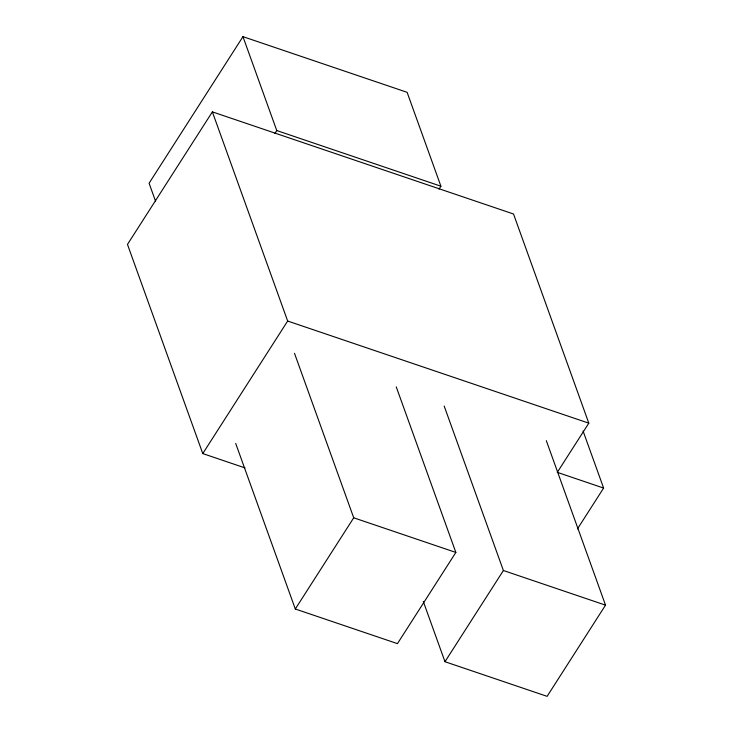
<?xml version="1.0" encoding="UTF-8"?>
<svg xmlns="http://www.w3.org/2000/svg" width="733" height="733" viewBox="0 0 733 733"><rect width="100%" height="100%" fill="white"/><g stroke="black" fill="none" stroke-linecap="round" stroke-linejoin="round"><path stroke-width="1.1" d="M439.067 189.105L440.918 186.209L407.117 92.321L242.962 36.65L149.083 183.232L155.616 201.364M557.437 472.144L588.81 423.161L513.512 213.999L212.368 111.874L127.478 244.419L202.775 453.58L245.024 467.911M274.912 133.433L276.762 130.547L242.962 36.65M202.775 453.58L287.666 321.036L212.368 111.874M396.251 386.887L455.853 552.435L397.451 643.638L295.307 609.004L353.718 517.8L294.501 353.324M546.314 440.67L605.522 605.146L547.111 696.35L444.977 661.716L503.388 570.512L444.171 406.036M577.439 528.933L603.616 488.068L583.092 431.068M276.762 130.547L440.918 186.209M287.666 321.036L588.81 423.161M557.254 472.336L603.616 488.068M353.718 517.8L455.853 552.435M503.388 570.512L605.522 605.146M423.308 601.509L444.977 661.716M235.705 443.456L295.307 609.004"/></g></svg>
